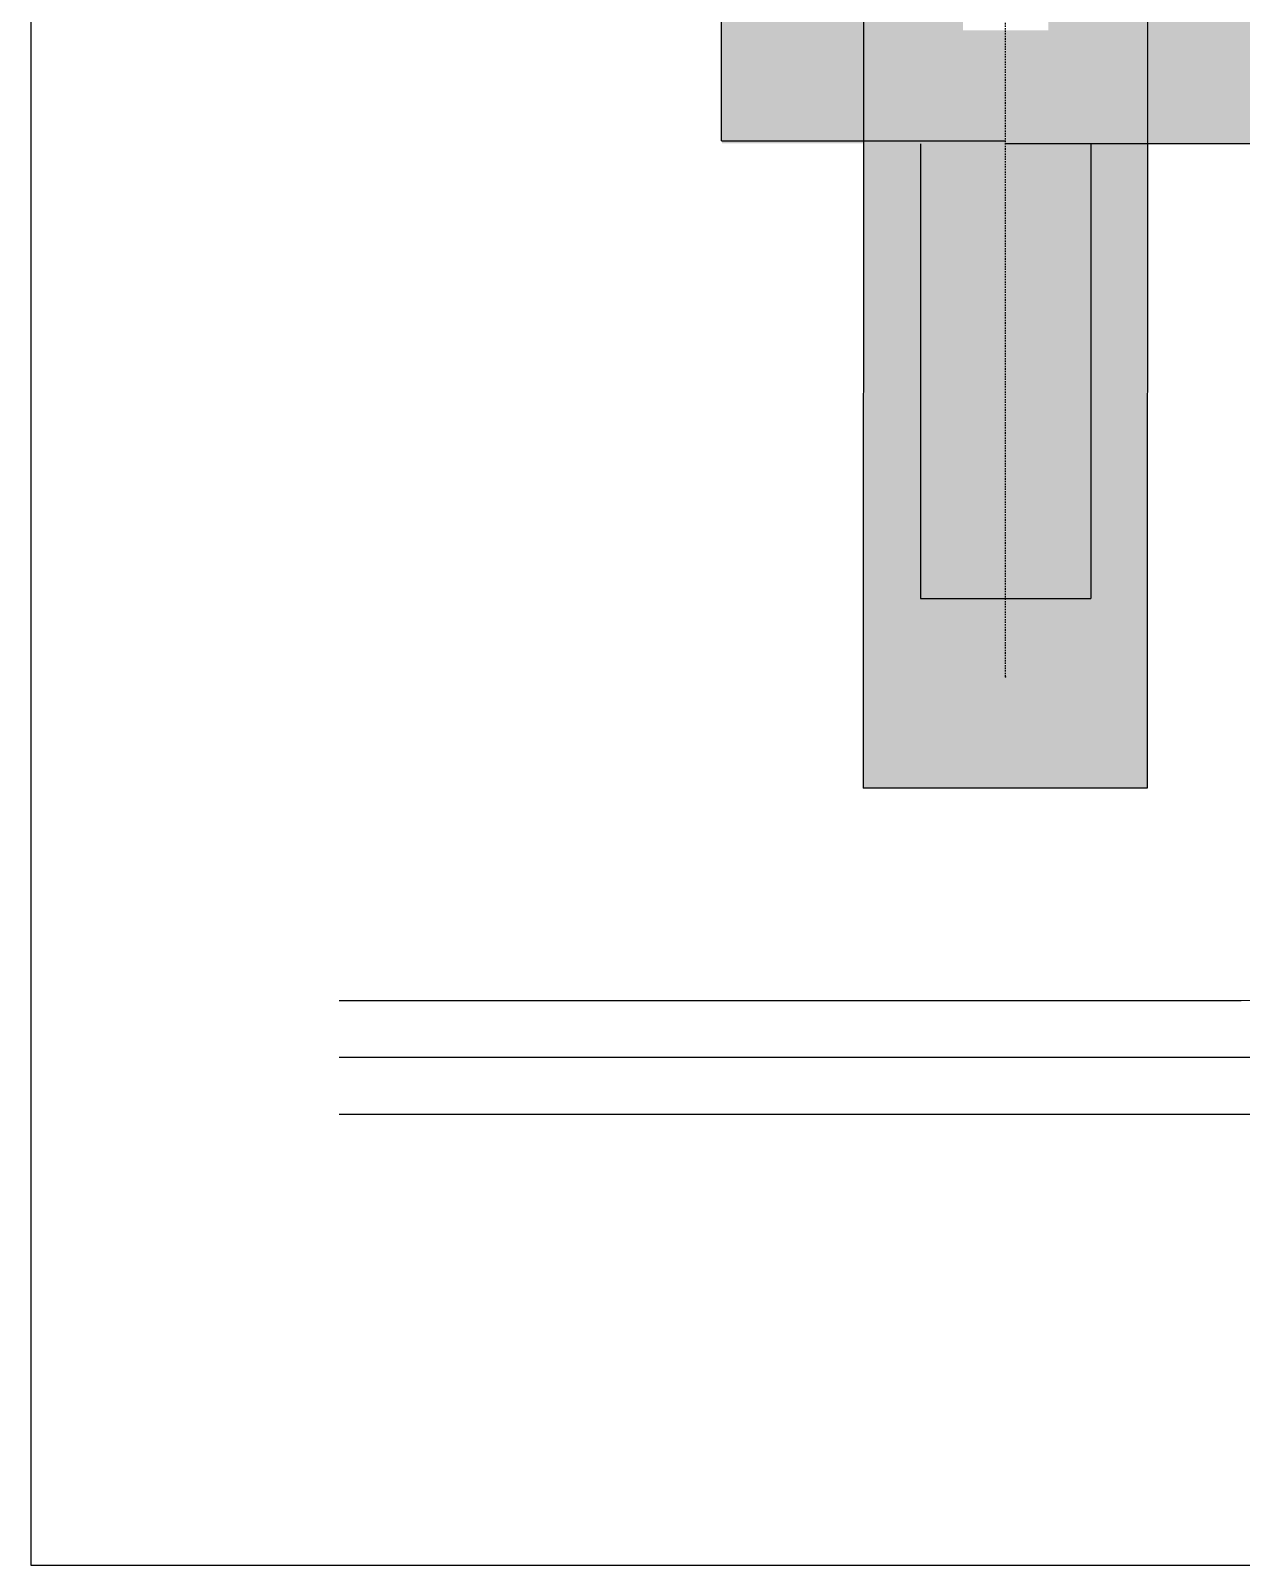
# Model space of a CAD drawing. Header units: millimetres. Extents: x 457 to 3457, y 154 to 6041.
# Drawn here: x 457 to 1095, y 154 to 963 of the extents above; entities that cross this region are included whole.
import ezdxf

# ---------------------------------------------------------------- set-up
doc = ezdxf.new("R2010")
doc.units = ezdxf.units.MM
doc.linetypes.add('JIS_02_0.7', pattern=[1.35, 0.75, -0.6])
for name, color, linetype in [('0autopista', 200, 'Continuous'), ('4E', 7, 'Continuous'), ('Background', 7, 'Continuous'), ('Baliz', 7, 'Continuous'), ('NoUSAR', 7, 'Continuous'), ('RUNWAYS', 7, 'Continuous')]:
    doc.layers.add(name, color=color, linetype=linetype)
doc.layers.add('viewport', color=241, linetype='Continuous', plot=False)

# ---------------------------------------------------------------- blocks, each defined once
blk = doc.blocks.new('TOT')
at = {"layer": '4E', "true_color": 0xfecc66, "transparency": 33554687}
h = blk.add_hatch(color=31, dxfattribs=at)
h.dxf.hatch_style = 1
h.paths.add_polyline_path([(-839.753, 2967.987), (-884.753, 2967.987), (-884.753, 2727.987), (-839.753, 2727.987)])
h.paths.add_polyline_path([(-794.753, 2967.987), (-839.753, 2967.987), (-839.753, 2727.987), (-794.753, 2727.987)])
h.paths.add_polyline_path([(-839.753, -1752.013), (-884.753, -1752.013), (-884.753, -1992.013), (-839.753, -1992.013)])
h.paths.add_polyline_path([(-794.753, -1752.013), (-839.753, -1752.013), (-839.753, -1992.013), (-794.753, -1992.013)])
at = {"layer": '4E', "true_color": 0x136734, "transparency": 33554687}
h = blk.add_hatch(color=116, dxfattribs=at)
h.dxf.hatch_style = 1
h.paths.add_polyline_path([(-914.35, -1391.777), (-914.35, -1241.793), (-944.35, -1091.793), (-944.35, 488.207), (-989.35, 488.207), (-989.35, 488.207), (-989.35, -1751.793), (-914.484, -1751.793)])
h.paths.add_polyline_path([(-764.216, -1751.793), (-764.339, -1421.793), (-764.35, -1421.793), (-764.35, -1241.793), (-734.35, -1091.793), (-734.35, 488.207), (-689.35, 488.207), (-689.35, -1751.793)])
h.paths.add_polyline_path([(-689.35, 2728.207), (-764.216, 2728.207), (-764.35, 2368.191), (-764.35, 2218.207), (-734.35, 2068.207), (-734.35, 488.207), (-689.35, 488.207)])
h.paths.add_polyline_path([(178.054, -1987.847), (178.054, -2017.63), (187.415, -2017.63), (187.415, -1987.847)], flags=9)
h.paths.add_polyline_path([(195.371, -1686.485), (223.214, -1686.485), (223.214, -1677.124), (195.371, -1677.124)], flags=9)
h.paths.add_polyline_path([(219.159, -2046.334), (249.331, -2046.334), (249.331, -2036.973), (219.159, -2036.973)], flags=9)
at = {"layer": '4E', "true_color": 0xedee99, "transparency": 33554687}
h = blk.add_hatch(color=61, dxfattribs=at)
h.dxf.hatch_style = 1
h.paths.add_polyline_path([(-884.753, -1752.013), (-914.876, -1752.013), (-914.992, -2092.013), (-764.992, -2092.013), (-764.876, -1752.013), (-794.753, -1752.013), (-794.753, -1992.013), (-884.753, -1992.013)])
h.paths.add_polyline_path([(-862.253, -1422.013), (-914.764, -1422.013), (-914.876, -1752.013), (-884.753, -1752.013), (-839.753, -1752.013), (-839.753, -1692.013), (-862.253, -1692.013)])
h.paths.add_polyline_path([(-764.764, -1422.013), (-817.253, -1422.013), (-817.253, -1692.013), (-839.753, -1692.013), (-839.753, -1752.013), (-764.876, -1752.013)])
at = {"layer": '0autopista'}
for p, q in [((-1191.514, -2204.015), (-715.391, -2204.015)), ((-1191.514, -2234.015), (1198.797, -2234.015)), ((-1191.514, -2264.015), (1198.797, -2264.015))]:
    blk.add_line(p, q, dxfattribs=at)
for radius in [248.857, 278.857]:
    blk.add_arc((-715.391, -1955.158), radius, 270, 330, dxfattribs=at)
at = {"layer": '4E'}
for p, q in [((-989.753, -1750.32), (-989.753, 489.68)), ((-989.753, -1750.32), (-839.753, -1750.32)), ((-884.753, -1752.013), (-884.753, -1992.013)), ((-689.753, -1752.013), (-839.753, -1752.013)), ((-794.753, -1752.013), (-794.753, -1992.013)), ((-884.753, -1992.013), (-794.753, -1992.013))]:
    blk.add_line(p, q, dxfattribs=at)
at = {"layer": 'Baliz'}
blk.add_point((-839.753, -2033.207), dxfattribs=at)
blk.add_point((-839.753, -2033.207), dxfattribs=at)
at = {"layer": 'NoUSAR', "linetype": 'JIS_02_0.7'}
blk.add_line((-839.753, -2033.207), (-839.753, 3069.68), dxfattribs=at)
at = {"layer": 'RUNWAYS'}
for p, q in [((-914.753, -1391.997), (-914.992, -2092.013)), ((-764.753, -1391.997), (-764.992, -2092.013)), ((-764.992, -2092.013), (-914.992, -2092.013))]:
    blk.add_line(p, q, dxfattribs=at)

msp = doc.modelspace()

# ---------------------------------------------------------------- linework, layer by layer
at = {"layer": 'viewport'}
msp.add_lwpolyline([(456.53, 153.63), (3456.53, 153.63), (3456.53, 6041.13), (456.53, 6041.13)], close=True, dxfattribs=at)

# ---------------------------------------------------------------- block references
at = {"layer": 'Background'}
msp.add_blockref('TOT', (1810.78, 2655.78), dxfattribs=at)

doc.saveas('drawing.dxf')
